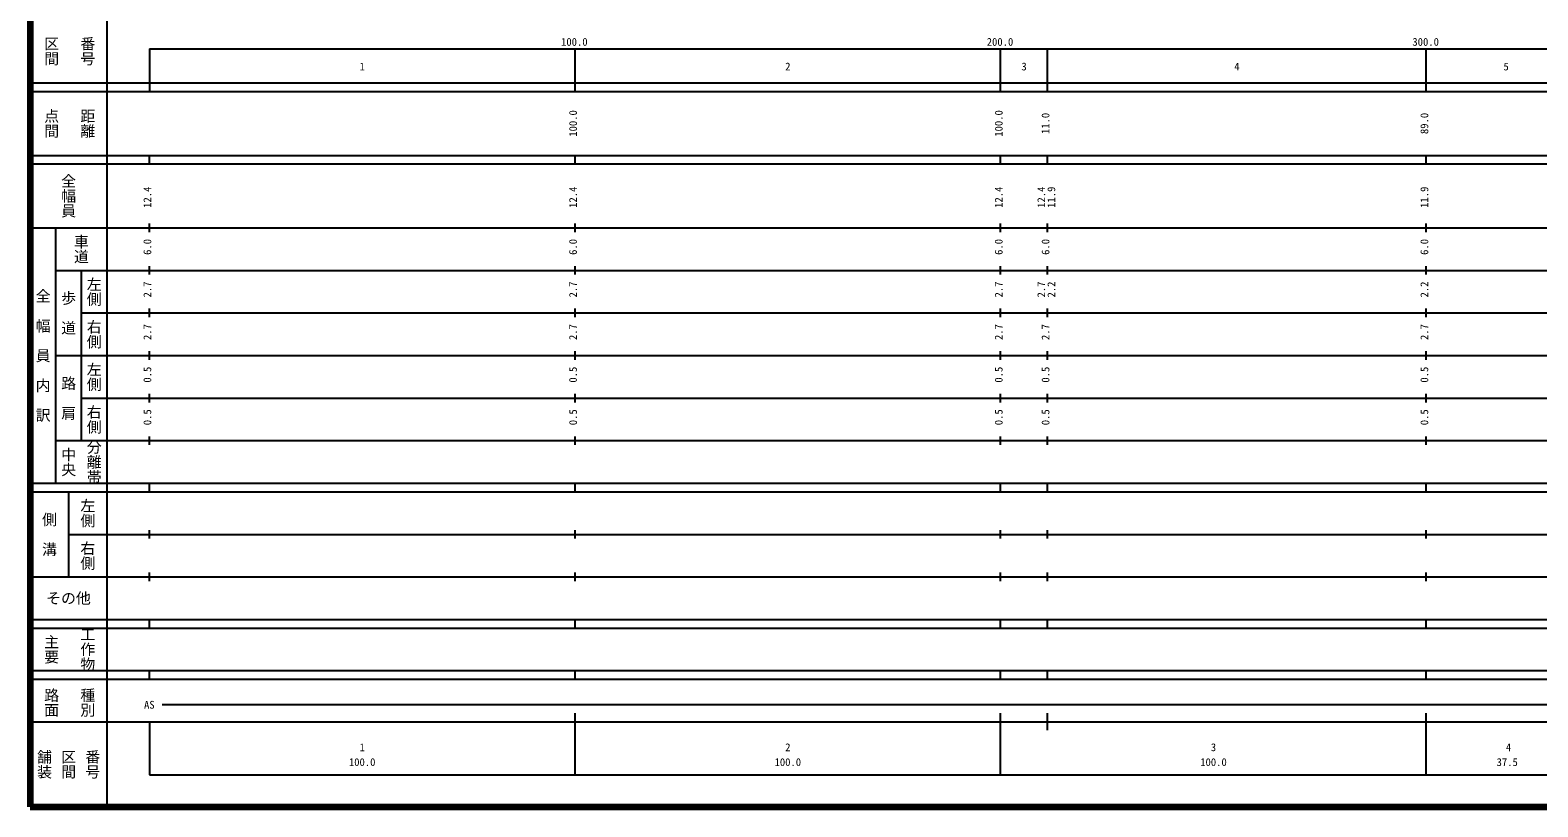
# Model space of a CAD drawing. Units: millimetres on the paper, enlarged 1000 times. Extents: x 40000 to 680000, y 20000 to 380000.
# Drawn here: x 40000 to 394199, y 20000 to 202409 of the extents above; entities that cross this region are included whole.
import ezdxf
from ezdxf.enums import TextEntityAlignment as Align

# ---------------------------------------------------------------- set-up
doc = ezdxf.new("R2010")
doc.units = ezdxf.units.MM
doc.header["$LTSCALE"] = 1000
doc.layers.add('M-TTL', color=2, linetype='Continuous', lineweight=140)
doc.layers.add('M-TTL-BAND', color=7, linetype='Continuous', lineweight=25)
doc.styles.add('@ＭＳ ゴシック', font='')
doc.styles.add('ＭＳ ゴシック', font='')
doc.styles.get('@ＭＳ ゴシック').set_extended_font_data('@MS Gothic')
doc.styles.get('ＭＳ ゴシック').set_extended_font_data('MS Gothic')

msp = doc.modelspace()

# ---------------------------------------------------------------- linework, layer by layer
at = {"layer": 'M-TTL'}
for p, q in [((40000, 380000), (40000, 20000)), ((40000, 20000), (680000, 20000))]:
    msp.add_line(p, q, dxfattribs=at)
at = {"layer": 'M-TTL-BAND'}
for p, q in [((58000, 370000), (58000, 20000)), ((68000, 198000), (579000, 198000)), ((68000, 198000), (68000, 188000)), ((168000, 188000), (168000, 198000)), ((268000, 188000), (268000, 198000)), ((279000, 188000), (279000, 198000)), ((368000, 188000), (368000, 198000)), ((40000, 190000), (579000, 190000)), ((40000, 188000), (579000, 188000)), ((40000, 173000), (579000, 173000)), ((40000, 171000), (579000, 171000)), ((68000, 171000), (68000, 173000)), ((168000, 171000), (168000, 173000)), ((268000, 171000), (268000, 173000)), ((279000, 171000), (279000, 173000)), ((368000, 171000), (368000, 173000)), ((40000, 156000), (579000, 156000)), ((46000, 96000), (46000, 156000)), ((68000, 155000), (68000, 157000)), ((168000, 155000), (168000, 157000)), ((268000, 155000), (268000, 157000)), ((279000, 155000), (279000, 157000)), ((368000, 155000), (368000, 157000)), ((46000, 146000), (579000, 146000)), ((52000, 146000), (52000, 106000)), ((68000, 145000), (68000, 147000)), ((168000, 145000), (168000, 147000)), ((268000, 145000), (268000, 147000)), ((279000, 145000), (279000, 147000)), ((368000, 145000), (368000, 147000)), ((52000, 136000), (579000, 136000)), ((68000, 135000), (68000, 137000)), ((168000, 135000), (168000, 137000)), ((268000, 135000), (268000, 137000)), ((279000, 135000), (279000, 137000)), ((368000, 135000), (368000, 137000)), ((46000, 126000), (579000, 126000)), ((68000, 125000), (68000, 127000)), ((168000, 125000), (168000, 127000)), ((268000, 125000), (268000, 127000)), ((279000, 125000), (279000, 127000)), ((368000, 125000), (368000, 127000)), ((68000, 115000), (68000, 117000)), ((168000, 115000), (168000, 117000)), ((268000, 115000), (268000, 117000)), ((279000, 115000), (279000, 117000)), ((368000, 115000), (368000, 117000)), ((52000, 116000), (579000, 116000)), ((68000, 105000), (68000, 107000)), ((168000, 105000), (168000, 107000)), ((268000, 105000), (268000, 107000)), ((279000, 105000), (279000, 107000)), ((368000, 105000), (368000, 107000)), ((46000, 106000), (579000, 106000)), ((40000, 96000), (579000, 96000)), ((68000, 94000), (68000, 96000)), ((168000, 94000), (168000, 96000)), ((268000, 94000), (268000, 96000)), ((279000, 94000), (279000, 96000)), ((368000, 94000), (368000, 96000)), ((40000, 94000), (579000, 94000)), ((49000, 94000), (49000, 74000)), ((49000, 84000), (579000, 84000)), ((68000, 83000), (68000, 85000)), ((168000, 83000), (168000, 85000)), ((268000, 83000), (268000, 85000)), ((279000, 83000), (279000, 85000)), ((368000, 83000), (368000, 85000)), ((68000, 73000), (68000, 75000)), ((168000, 73000), (168000, 75000)), ((268000, 73000), (268000, 75000)), ((279000, 73000), (279000, 75000)), ((368000, 73000), (368000, 75000)), ((40000, 74000), (579000, 74000)), ((40000, 64000), (579000, 64000)), ((68000, 62000), (68000, 64000)), ((168000, 62000), (168000, 64000)), ((268000, 62000), (268000, 64000)), ((279000, 62000), (279000, 64000)), ((368000, 62000), (368000, 64000)), ((40000, 62000), (579000, 62000)), ((40000, 52000), (579000, 52000)), ((40000, 50000), (579000, 50000)), ((68000, 50000), (68000, 52000)), ((168000, 50000), (168000, 52000)), ((268000, 50000), (268000, 52000)), ((279000, 50000), (279000, 52000)), ((368000, 50000), (368000, 52000)), ((71000, 44000), (565000, 44000)), ((40000, 40000), (579000, 40000)), ((68000, 40000), (68000, 27500)), ((168000, 27500), (168000, 42000)), ((268000, 27500), (268000, 42000)), ((279000, 38000), (279000, 42000)), ((368000, 27500), (368000, 42000)), ((68000, 27500), (579000, 27500))]:
    msp.add_line(p, q, dxfattribs=at)

# ---------------------------------------------------------------- texts
at = {"layer": 'M-TTL-BAND', "style": '@ＭＳ ゴシック'}
for s, p in [('区間', (45000, 197500)), ('番号', (53500, 197500)), ('点間', (45000, 180500)), ('距離', (53500, 180500)), ('全幅員', (49000, 163500)), ('車道', (52000, 151000)), ('左側', (55000, 141000)), ('全\u3000幅\u3000員\u3000内\u3000訳', (43000, 126000)), ('歩\u3000道', (49000, 136000)), ('右側', (55000, 131000)), ('左側', (55000, 121000)), ('路\u3000肩', (49000, 116000)), ('右側', (55000, 111000)), ('中央', (49000, 101000)), ('分離帯', (55000, 101000)), ('左側', (53500, 89000)), ('側\u3000溝', (44500, 84000)), ('右側', (53500, 79000)), ('主要', (45000, 57000)), ('工作物', (53500, 57000)), ('路面', (45000, 44500)), ('種別', (53500, 44500)), ('舗装', (43333, 30000)), ('区間', (49000, 30000)), ('番号', (54667, 30000))]:
    msp.add_text(s, height=2566, rotation=270, dxfattribs=at).set_placement(p, align=Align.MIDDLE_CENTER)
at = {"layer": 'M-TTL-BAND', "style": 'ＭＳ ゴシック'}
for s, p in [('100.0', (167844, 198195)), ('200.0', (267844, 198195)), ('300.0', (367844, 198195)), ('1', (118000, 192405)), ('2', (218000, 192405)), ('3', (273500, 192405)), ('4', (323500, 192405)), ('5', (386750, 192405)), ('AS', (68000, 42500)), ('1', (118000, 32523)), ('2', (218000, 32523)), ('3', (318000, 32523)), ('4', (387314, 32523)), ('100.0', (118000, 29033)), ('100.0', (218000, 29033)), ('100.0', (318000, 29033)), ('37.5', (387003, 29033))]:
    msp.add_text(s, height=1833, dxfattribs=at).set_placement(p, align=Align.BOTTOM_CENTER)
for s, p in [('100.0', (169000, 180500)), ('100.0', (269000, 180500)), ('11.0', (280000, 180500)), ('89.0', (369000, 180500)), ('12.4', (69000, 163174)), ('12.4', (169000, 163174)), ('12.4', (269000, 163174)), ('12.4', (279000, 163174)), ('11.9', (281370, 163174)), ('11.9', (369000, 163174)), ('6.0', (69000, 151500)), ('6.0', (169000, 151500)), ('6.0', (269000, 151500)), ('6.0', (280000, 151500)), ('6.0', (369000, 151500)), ('2.7', (69000, 141500)), ('2.7', (169000, 141500)), ('2.7', (269000, 141500)), ('2.7', (279000, 141500)), ('2.2', (281370, 141500)), ('2.2', (369000, 141500)), ('2.7', (69000, 131500)), ('2.7', (169000, 131500)), ('2.7', (269000, 131500)), ('2.7', (280000, 131500)), ('2.7', (369000, 131500)), ('0.5', (69000, 121500)), ('0.5', (169000, 121500)), ('0.5', (269000, 121500)), ('0.5', (280000, 121500)), ('0.5', (369000, 121500)), ('0.5', (69000, 111500)), ('0.5', (169000, 111500)), ('0.5', (269000, 111500)), ('0.5', (280000, 111500)), ('0.5', (369000, 111500))]:
    msp.add_text(s, height=1833, rotation=90, dxfattribs=at).set_placement(p, align=Align.BOTTOM_CENTER)
msp.add_text('その他', height=2566, dxfattribs=at).set_placement((49000, 69000), align=Align.MIDDLE_CENTER)

doc.saveas('drawing.dxf')
